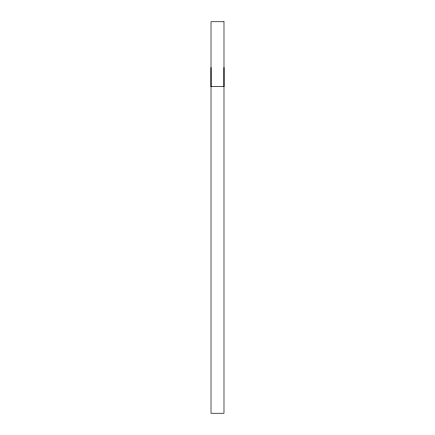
<?xml version="1.0" encoding="UTF-8"?>
<svg xmlns="http://www.w3.org/2000/svg" width="435" height="435" viewBox="0 0 435 435"><rect width="100%" height="100%" fill="white"/><g stroke="black" fill="none" stroke-linecap="round" stroke-linejoin="round"><path stroke-width="0.65" d="M211.013 67.615L211.013 86.608L223.987 86.608L223.987 67.615M223.987 21.75L211.013 21.75L211.013 413.25L223.987 413.25L223.987 21.75"/></g></svg>
